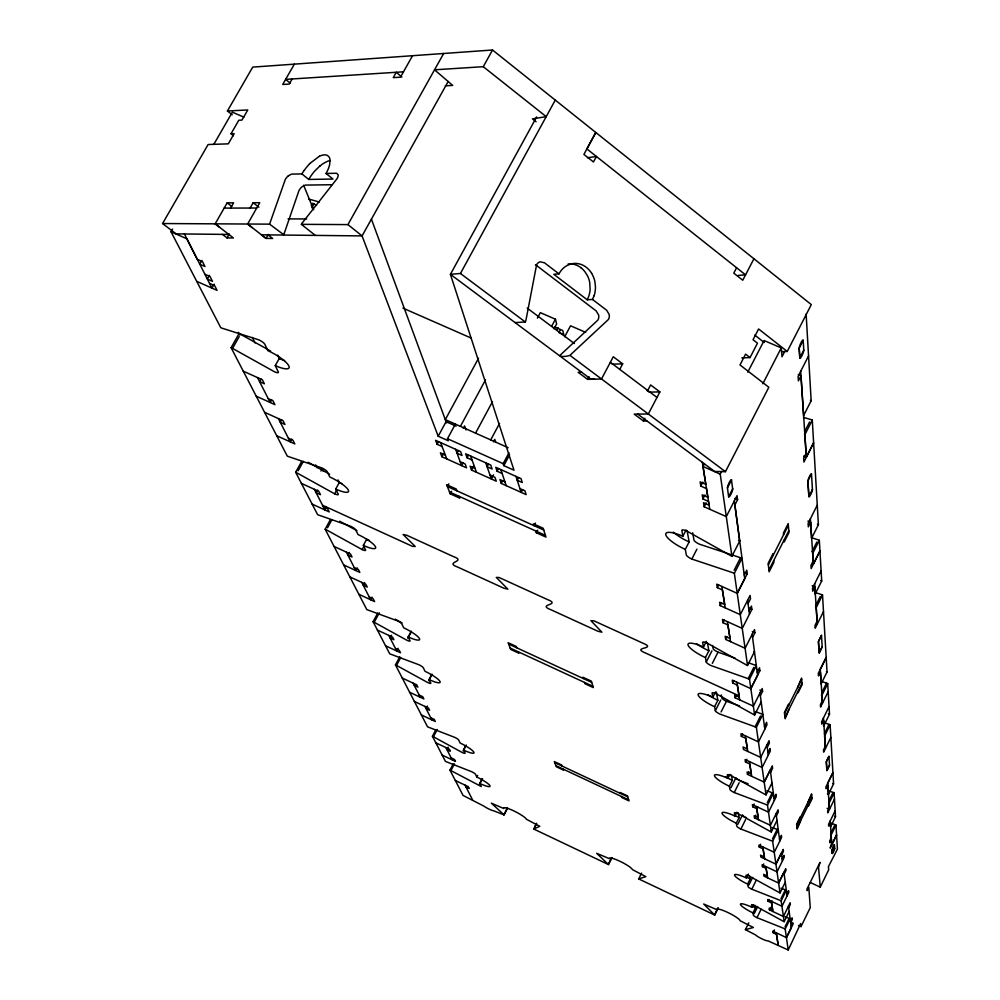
<?xml version="1.0" encoding="UTF-8"?>
<svg xmlns="http://www.w3.org/2000/svg" width="1000" height="1000" viewBox="0 0 1000 1000"><rect width="100%" height="100%" fill="white"/><g stroke="black" fill="none" stroke-linecap="round" stroke-linejoin="round"><path stroke-width="1.5" d="M822.225 646.8L819.237 653L818.413 641.538L821.475 635.275L822.175 646.775L819.163 652.85L818.45 641.55L821.475 635.388M829.525 765.113L826.875 770.5L826.35 761.637L828.9 756.3L829.55 765.325L826.95 770.612L826.312 761.812L828.988 756.388M834.725 848.512C828.7 864.862 834.45 834.95 834.725 848.512L832.312 853.275L832.087 849.775L834.475 844.875M718.225 908.012L714.725 915.062L638.688 878.913L645.85 876.663L632.413 869.6A12.912 2.138 27 0 0 619.9 861.263A12.912 2.138 27 0 0 609.425 858.688L596.65 853.3L608.513 864.575L612.038 857.613M284.188 233.512L299.012 190.45A6.45 2.788 -51.8 0 1 302.125 186.675L305.4 185.087L331.812 184.737M515.075 322.575L525.3 321.987A6.675 5.688 86.8 0 0 525.95 320.225L536.613 264.7A6.713 5.713 85.1 0 1 540.175 261.837L544.487 262.812L558.987 273.875L553.8 274.3L587.238 299.8L592.487 299.438L594.087 295.7M790.487 921.162L792.125 917.8L792.337 919.362L790.688 922.725M791.137 926.075L792.775 922.738L792.975 924.287L786.45 937.625L772.85 931.175L773.1 932.7L776.475 934.3L778.2 945.238M786.425 937.613L791.312 927.6L788.45 906.175M714.725 915.062L703.688 904.013L716.787 909.675A13.05 2.163 26.7 0 1 727.875 912.513A13.05 2.163 26.7 0 1 740.163 920.775L753.413 927.5L745.4 929.65L755.612 934.95A7.412 1.212 26.6 0 0 762.05 938.913A7.412 1.212 26.6 0 0 768.125 940.9L788.225 950L800.65 923.587L801 926.612L798.512 925.425M801 926.612L810.263 907.638L808.8 887.312L807.175 890.65L807 889.025L820.037 862.362L818.55 867.362L820.25 887.15L810.312 882.5M820.25 887.15L828.675 869.875L828.438 866.625L837.425 849.125L835.987 825.075A3.8 0.775 26.3 0 0 835.013 824.65L830.913 823.112M788.225 950L785.188 928.975A3.837 0.65 26.5 0 0 784.212 928.538L756.988 917.663A3.812 0.65 26.6 0 1 753.425 915.263L752.987 912.887A13.438 2.288 26.6 0 1 740.425 904.388A13.438 2.288 26.6 0 1 751.938 907.288L751.488 904.862A3.875 0.663 26.6 0 1 754.812 905.688L783.15 921.188A3.875 0.663 26.5 0 0 784.15 921.688L781.162 900.825A3.987 0.7 26.5 0 0 780.15 900.375L751.812 889.2A3.975 0.7 26.6 0 1 748.1 886.675L747.625 884.1A13.987 2.487 26.6 0 1 734.525 875.15A13.987 2.487 26.6 0 1 746.488 878.025L746 875.387A4.025 0.725 26.6 0 1 749.45 876.2L778.988 892.387A4.037 0.725 26.5 0 0 780.037 892.913L785.263 882.275M827.412 793.787A4 0.85 26.3 0 0 828.438 794.312L833.575 783.85L830.125 724.862A4.275 0.988 26.3 0 0 829.025 724.4L823.888 722.562M781.012 898.612L785.312 889.837A3.987 0.712 26.5 0 1 786.338 890.288L781.162 900.825M828.863 801.075L833.088 792.45A3.95 0.838 26.3 0 1 834.112 792.887L835.5 816.737L830.575 826.812L830.188 820.938M827.075 808.3L829.438 809.388L829.025 803.238L834.112 792.887M786.875 894.137L788.587 890.65L788.812 892.35L781.975 906.287L767.738 899.562L768.012 901.225L771.55 902.9L772.65 909.887L769.137 908.238L769.4 909.862L783.438 916.5L790.163 902.75L790.375 904.388L788.7 907.812M834.475 799.112L827.788 812.837L827.65 810.975L829.338 807.525L827.875 785.2L826.137 788.725L826 786.737L832.95 772.6L827.712 783.188L828.438 794.312M773.1 932.7L774.45 929.925M835.163 810.788L828.562 824.338L828.688 826.137L830.337 822.763L831.312 837.638L829.7 840.95L829.812 842.688L831.425 839.375L831.675 843.112L830.175 848.125L836.6 834.975L831.762 844.812L831.112 835.05L835.987 825.075M784.15 921.688L789.163 911.45M785.037 926.85L789.163 918.4A3.825 0.663 26.5 0 1 790.15 918.838L785.188 928.975M830.95 832.962L835.013 824.65M751.938 907.288L753.2 904.737M775.925 864.125L781.363 853.088L782.4 860.875M752.987 912.887L755.475 907.825L755.025 905.325M781.65 854.987L783.45 851.312L783.213 849.425L775.95 864.15L760.863 857.062L760.562 855.175L764.325 856.95L763.062 848.85L759.25 847.062L758.938 845.125L774.262 852.3L781.637 837.362L781.375 835.387L779.538 839.137M796.712 825.113L811.637 794.788M745.4 929.65L748.75 922.85M754.25 913.575L757.7 906.575M797.025 828.025L811.9 797.8M782.188 859.038L783.988 855.387L784.225 857.25L777.05 871.838L762.113 864.825L762.412 866.663L766.125 868.4L767.337 876.1L763.662 874.362L763.95 876.15L778.662 883.075L785.725 868.7L785.962 870.5L784.2 874.087M756.988 917.663L761.112 909.275M768.012 901.225L768.863 899.488M778.625 883.062L783.925 872.275L787.075 895.812M771.55 902.9L772.4 901.162M769.4 909.862L770.612 907.412M759.25 847.062L760.625 844.262M829.062 706.612L821.587 721.8L821.75 724.112L823.625 720.325L825.325 746.287L823.5 749.975L823.65 752.15L830.863 737.438M776.413 815.788L778.325 811.95L778.05 809.85L770.4 825.3L754.525 817.887L754.188 815.8L758.162 817.65L756.75 808.662L757.712 806.712M746.488 878.025L748.462 874.05M780.037 892.913L772.65 841.263A4.325 0.825 26.5 0 0 771.55 840.788L740.888 829.038A4.3 0.825 26.6 0 1 736.85 826.237L736.287 823.2A15.163 2.925 26.7 0 1 722.025 813.275A15.163 2.925 26.7 0 1 734.95 816.05L734.375 812.938A4.375 0.85 26.7 0 1 738.1 813.725L770.188 831.388A4.387 0.85 26.5 0 0 771.325 831.95L777 820.45M823.363 725.25A4.35 1 26.3 0 0 823.925 725.512L829.5 714.225L827.712 683.625A4.475 1.087 26.3 0 0 826.562 683.15L821.188 681.275M747.625 884.1L750.225 878.85L749.725 876.125M748.962 884.925L752.663 877.45M772.487 838.888L777.163 829.425A4.325 0.85 26.5 0 1 778.263 829.9L772.65 841.263M824.438 733.7L829.025 724.4M830.125 724.862L824.613 736.025L825.438 748.45M762.412 866.663L763.763 863.938M751.812 889.2L756.125 880.487M740.888 829.038L745.562 819.638M767.987 752.675L770.05 748.538L770.362 750.975L762.15 767.487L745.1 759.6L745.487 762L749.725 763.962L751.3 773.975L747.113 772.038L747.487 774.362L764.237 782.125L770.263 769.925L774.325 800.375M764.237 782.125L772.312 765.888L772.613 768.225L770.6 772.275M756.75 808.662L752.738 806.8L754.125 804M754.525 817.887L755.9 815.138M771.325 831.95L767.487 805.125A4.525 0.912 26.5 0 0 766.338 804.625L734.25 792.55A4.5 0.9 26.7 0 1 730.025 789.575L729.4 786.25A15.888 3.212 26.7 0 1 714.45 775.713A15.888 3.212 26.7 0 1 727.938 778.4L727.3 774.987A4.575 0.938 26.7 0 1 731.2 775.75L764.837 794.3A4.6 0.938 26.6 0 0 766.025 794.9L771.988 782.887M820.588 683.462A4.537 1.1 26.4 0 0 821.188 683.75L827.038 671.963L822.525 595.013A4.9 1.312 26.4 0 0 821.263 594.513L815.375 592.55M767.312 802.65L772.212 792.763A4.525 0.925 26.5 0 1 773.375 793.25L767.487 805.125M821.75 692.85L826.562 683.15M822.463 703.188L821.938 695.275L827.712 683.625M714.538 914.775L717.9 908M774.075 798.213L776.012 794.287L776.3 796.475L768.525 812.163L752.387 804.65L752.738 806.8M828.188 691.637L820.588 707.062L820.425 704.65L822.337 700.788L820.45 671.95L818.475 675.925L818.3 673.35L826.213 657.412L820.238 669.35L821.188 683.75M823.5 611.55L815.225 628.225L815.025 625.375L817.113 621.188L814.875 586.95L812.163 585.737M734.25 792.55L739.15 782.725M747.487 774.362L748.838 771.663M767.275 747.375L769.35 743.213L769.025 740.738L760.713 757.425L743.462 749.463L743.062 747L747.375 748.988L745.7 738.35L741.338 736.338L740.925 733.8L758.487 741.888L766.963 724.9L766.625 722.312L764.5 726.562M784.55 713.637L801.65 679.312M734.95 816.05L736.85 812.237M784.963 717.45L802 683.25M736.287 823.2L739.1 817.537L738.238 812.738M737.788 824.35L742.463 814.938M821.112 570.9L812.5 588.188L812.712 591.263L814.875 586.95M760.387 695.7L762.588 691.312L762.212 688.525L753.388 706.15L735.1 697.788L734.65 695L739.225 697.1L737.337 685.125L732.712 683L732.25 680.138L750.888 688.65L759.887 670.7L759.513 667.788L757.25 672.275M741.338 736.338L742.613 733.8M766.025 794.9L756.375 727.325A4.963 1.1 26.6 0 0 755.1 726.8L720 714.1A4.938 1.087 26.8 0 1 715.337 710.738L714.6 706.737A17.413 3.887 26.8 0 1 698.112 694.85A17.413 3.887 26.8 0 1 712.825 697.275L712.062 693.15A5.025 1.137 26.8 0 1 716.325 693.838L753.312 714.35A5.05 1.137 26.6 0 0 754.613 715L761.175 701.9M814.625 593.513A4.988 1.338 26.5 0 0 815.275 593.812L821.7 580.988L819.325 540.3A5.162 1.45 26.5 0 0 817.987 539.788L811.35 537.65M727.938 778.4L729.938 774.412M755.1 726.8L760.5 716.012M815.588 605.862L820.212 596.613M756.375 727.325L762.837 714.388A4.95 1.113 26.6 0 0 761.575 713.863L755.688 711.75M817.262 624.038L816.188 607.688L822.525 595.013M729.4 786.25L732.362 780.337L731.413 775.062M731 787.613L735.913 777.788A4.5 0.925 26.7 0 0 740.138 780.775L748.112 783.75M745.487 762L746.862 759.262M754.613 715L749.5 679.225A5.225 1.225 26.7 0 0 748.162 678.675L711.188 665.625A5.2 1.212 26.9 0 1 706.263 662.025L705.438 657.588A18.375 4.325 26.9 0 1 688.012 644.825A18.375 4.325 26.9 0 1 703.475 647.038L702.625 642.45A5.3 1.262 26.9 0 1 707.1 643.075L746.162 664.812A5.312 1.262 26.7 0 0 747.537 665.487L754.475 651.712A5.3 1.288 26.7 0 1 754.125 651.55M803.425 417.35L810.812 419.55A5.75 1.8 26.7 0 1 812.288 420.112L818.413 524.7L811.625 538.175L810.362 518.8M735.1 697.788L736.488 695.037M748.162 678.675L753.85 667.35M812 551.688L816.875 542M749.5 679.225L756.325 665.638A5.225 1.25 26.7 0 0 754.987 665.088L748.35 662.763M819.325 540.3L812.638 553.6L813.337 564.163L819.95 550.988L811.162 568.587L810.95 565.375L813.162 560.962L810.625 522.3L807.925 521.112M750.837 688.625L757.6 675.163L752.138 634.237M749.05 610.825L751.462 606.05L751.888 609.362L742.275 628.4L722.425 619.412L722.95 622.675L727.887 624.913L730.013 638.488L725.15 636.287L725.662 639.438L745.113 648.263L754.525 629.587L754.938 632.75L752.6 637.4M712.825 697.275L715.462 692.062M714.6 706.737L717.85 700.288L716.35 692.038M817.262 505.112L808.1 523.387L808.325 526.862L810.625 522.3M715.337 710.738L720.738 700.037M732.712 683L733.962 680.525M721.075 711.95L726.462 701.263A4.925 1.113 26.8 0 1 721.812 697.9L721.287 694.925M638.688 878.913L641.587 873.112M737.225 593.362L744.712 578.612L734.912 504.925L737.588 499.7L737.05 495.625L726.3 516.613L731.925 556.237A5.938 1.575 26.9 0 1 730.387 555.475L686.737 531.013A5.913 1.575 27.2 0 0 681.812 530.25L682.85 536.287A20.475 5.375 27.2 0 0 665.763 534.637A20.475 5.375 27.2 0 0 685.288 549.388L686.312 554.913A5.787 1.5 27.1 0 0 691.838 559.062L732.875 572.725A5.825 1.525 26.9 0 1 734.362 573.325L747.537 665.487M803.6 456.037L806.312 457.225L813.625 442.825L803.925 462.05L803.65 458.15L806.1 453.325L801.012 375.737L798.288 374.562M744.275 575.1L746.775 570.175L747.237 573.737L737.275 593.375L716.725 584.138L717.288 587.638L722.387 589.925L724.675 604.5L719.65 602.225L720.188 605.6L740.312 614.688L750.075 595.413L750.512 598.8L748.088 603.6M722.95 622.675L724.287 620.05M705.438 657.588L708.875 650.8L707.463 643.037M706.263 662.025L711.963 650.788M608.3 864.275L611.688 857.588M712.337 663.375L718.025 652.15A5.188 1.238 26.9 0 1 713.112 648.538L712.562 645.487M725.662 639.438L726.975 636.85M811.462 474.05L807.887 481.112L808.888 496.5A4.088 0.663 -66.1 0 0 810.788 494.4A4.088 0.663 -66.1 0 0 812.463 489.538M768.337 564.875L788.337 525.35M768.9 570.062L788.8 530.712M731.925 556.237L739.688 541L734.275 500.812M806.125 314L811.162 400.75L803.587 415.613L800.675 371.225M717.288 587.638L718.662 584.913M734.15 570.225L740.512 557.725A5.812 1.55 26.9 0 1 742 558.312L734.362 573.325M804.6 431.763L809.575 422M806.312 457.225L804.837 434.762L812.288 420.112M720.188 605.6L721.55 602.925M703.475 647.038L706.375 641.338M801.012 375.737L798.4 380.85L798.1 376.375L808.575 355.887M727.387 488.013L731.488 480.012L732.663 488.775L728.587 496.725L727.475 487.962A4.7 0.875 -66.1 0 1 729.312 482.375A4.7 0.875 -66.1 0 1 731.575 479.963M803.175 340.425L799.163 348.237L799.8 357.912L803.775 350.163L803.213 340.337A4.65 0.85 -66.6 0 0 801.1 342.488A4.65 0.85 -66.6 0 0 799.2 348.15L799.837 357.837A4.612 0.838 -66.6 0 0 801.938 355.688A4.612 0.838 -66.6 0 0 803.812 350.075M691.838 559.062L696.912 549.15M721.65 471.337L720.225 474.1L726.3 516.613L704.163 506.775L703.5 502.7L709.025 505.163L708.438 501.4L702.9 498.938L702.225 494.8L707.837 497.3L706.475 488.6L700.812 486.087L702.875 482.1M682.85 536.287L686.1 529.975M702.9 498.938L704.925 494.988M534.562 827.237L536.613 823.263M762.837 383.738L781.263 347.912L764.1 340.55L747.763 372.163M608.513 864.575L533.713 829.013L536.45 823.713M704.163 506.775L706.188 502.85M784.712 351.488L781.975 356.8L781.263 347.912M685.288 549.388L689.137 541.912L687.087 530.588M637.712 414.087L714.6 471.475L725.45 471.675L768.838 387.262L739.987 364.938L745.588 354.137L750.037 357.587L757.463 343.212L753.025 339.75L758.6 328.975L787.25 351.45L811.312 304.6L492.537 50L252.712 67.112L227.438 110.988L232.225 114.838M507.587 808.025L504.025 814.9L507.2 807.987M709.762 509.275L703.05 466.525L704.475 463.762M482.562 778.65L480.012 783.55A13.1 2.2 27.5 0 0 489.963 785.763A13.1 2.2 27.5 0 0 476.812 777.038L477.675 775.387M479.387 784.05L482.2 778.625M753.938 258.775L742.75 280.238L733.787 273.137L736.6 267.762M504.025 814.9L493.913 810.888A7.212 1.175 27.5 0 1 483.713 806.038L463.05 795.425L449.963 770.113L453.162 764.025M480.012 783.55L481.3 786.538L450.925 770.6L454.462 763.838M463.062 750.8L465.712 745.738M435.988 729.525L432.425 736.263A3.862 0.675 27.7 0 1 433.425 736.762L462.175 752.487A3.862 0.675 27.6 0 0 465.087 753.1L463.625 750.113L466.287 745.025M647.75 390.462L650.638 384.938L659.887 391.912L648.337 414L634.2 414.125L643.425 421L644.862 418.25M448.2 747.175L446.938 749.562L450.312 751.162L449.312 749.175L435.788 742.8M535.388 523.1L534.038 525.662L533.462 523.875L543.175 528.263L545.962 537.1L536.312 532.737L535.75 530.975M619.75 369.387L622.675 363.837L613.275 356.75L601.512 378.988L587.575 379.35L578.138 372.312L581.587 372.212M536.312 532.737L537.663 530.2M433.425 736.762L437.225 729.55M587.575 379.35L589.038 376.587M399.8 656.725L395.45 664.887A4.188 0.787 28 0 1 396.525 665.425L427.688 682.525A4.188 0.787 27.9 0 0 430.788 683.075L429.075 679.575L431.975 674.112M428.65 680.713L431.538 675.275M427.475 706L426.087 708.612L429.613 710.275L428.512 708.1L414.363 701.45M518.65 477.612L517.238 480.262L522.275 482.525L521.038 478.65L495.788 467.325L497.113 471.238L502.137 473.488M522.625 489.625L521.163 492.375L515.975 476.388M398.162 648.3L396.725 650.987L388.775 635.388M564.675 336.775L570.55 325.788L585.712 332.375M493.512 474.85L491.325 478.95L485.725 462.812M377.725 613.088L373.088 621.712A4.375 0.862 28.1 0 1 374.2 622.275L406.838 640.225A4.375 0.862 28 0 0 410.037 640.738L408.162 636.9L411.213 631.2M407.837 638.337L411.45 631.587M497.113 471.238L498.525 468.587M536.65 116.925L450.425 274.337L513.975 470.188L503.812 465.637L503.162 463.663L508.975 452.775M396.525 665.425L400.662 657.65M503.812 465.637L509.613 454.762M519.938 488.575L524.938 490.825L526.15 494.613L501.25 483.425L502.65 480.8M459.038 496.3L459.725 498.113L450.213 493.812L451.562 491.3M489.988 475.125L494.975 477.362L496.287 481.188L471.5 470.05L473.6 466.138M490.712 439.913L499.538 423.45M551.763 326.075L555.438 319.212L540.35 312.65L537.4 318.125M493.488 441.825L494.787 439.4L495.675 442.062M554.087 328.725L556.638 323.963L555.438 319.212M391.538 635.262L390.1 637.925L393.9 639.7L392.612 637.175L377.388 630.075M556.65 330.363L558.112 327.65M488.488 464.087L487.075 466.725L492.1 468.988L490.75 465.075L465.625 453.8L467.05 457.75L472.05 459.988M558.85 332.65L560.225 330.075M372.025 597.163L370.637 599.75L361.8 582.4M463.288 428.35L464.588 425.925L466.025 429.963M458.475 450.625L457.062 453.263L462.05 455.5L460.613 451.55L435.6 440.337L437.125 444.312L442.1 446.55M475.55 433.137L492.488 401.65M374.2 622.275L379.288 612.837M448.8 483.875L447.375 486.525L543.737 530.037M463.088 462.875L461.613 465.6L455.6 449.312M467.05 457.75L468.462 455.112M478.537 358.25L445.312 419.637L508.15 447.688M455.375 424.125L447.488 438.725L448.237 440.737L438.188 436.238L446.062 421.675L456.112 426.163M437.125 444.312L438.55 441.688M364.688 582.612L363.275 585.237L367.262 587.075L365.838 584.263L349.812 576.862M460.188 461.737L465.15 463.963L466.562 467.825L441.887 456.737L443.288 454.137M460.412 426.375L485.475 379.913M349.4 552.425L347.938 555.125L352.05 557.013L350.538 554.025L334.05 546.438M330.2 520L325.163 529.225A4.8 1.025 28.5 0 1 326.388 529.837L362.15 549.587A4.8 1.025 28.4 0 0 365.588 549.987L363.338 545.4L366.7 539.212A16.95 3.7 28.4 0 0 369.075 540.25M362.15 549.587L364.375 545.487M357.175 567.85L355.737 570.5L346.388 552.112M227.438 110.988L247.775 109.963L241.95 120.1L238.8 120.237L231.025 133.775L234.163 133.65L228.312 143.837L208.113 144.525L162.575 223.538L269.575 224.15L285.3 179.488A6.45 2.763 -51.8 0 1 288.425 175.725M301.588 461.55L295.663 472.287A5.062 1.137 28.8 0 1 296.962 472.938L334.663 493.825A5.062 1.137 28.6 0 0 338.225 494.137L335.725 489.05L339.275 482.562L337.975 479.875M326.325 507.375L324.913 509.95L314.413 489.338M334.663 493.825L336.863 489.787M594.513 379.175L591.038 379.263L450.425 274.337L460.438 273.475L555.262 100.087M327.512 527.775L331.987 519.587M320.925 471L322.088 468.862L323.212 471.15M317.625 490.037L316.163 492.7L320.5 494.688L318.8 491.337L301.388 483.375M298.137 470.788L303.325 461.388M291.75 439.137L290.25 441.863L278.387 418.562M281.737 419.875L280.35 422.375L284.95 424.462L283.038 420.675L264.562 412.312M445.238 85.825L452.7 85.4L434.55 69.812L483.275 66.688L492.537 50M270.637 351.075L240.512 334.25A5.65 1.425 29.5 0 0 239.088 333.55L231.112 347.688A5.663 1.4 29.5 0 1 232.55 348.4L274.5 371.788A5.637 1.4 29.3 0 0 278.438 372.238L275.262 365.613L279.237 358.488A19.938 5.05 29.4 0 0 284.6 360.562M448.188 81.475L362.075 235.912L438.188 436.238M271.663 399.9L270.2 402.512L257.512 377.587M261.062 379.087L259.625 381.662L264.375 383.8L262.325 379.75L243.25 371.163M302.438 222.812A6.45 2.812 -52.1 0 0 301.45 224.338L347.938 224.6L443.675 53.487M412.537 55.7L400.462 77.188L393.25 77.638L396.262 72.275L401.9 77.062M311.25 205.55L312.55 203.25A5.587 1.663 29.9 0 1 313.962 203.938L316.55 205.4M232.55 348.4L239.188 336.613M311.8 207.775L313.962 203.938M268.288 234.4L266.025 238.388L247.625 224.025L259.75 202.7L253.15 202.725L250.125 208.038M222.475 234.387L227.013 237.9L229.25 233.988M209.475 275.338L207.35 279.062L212.475 281.337L210.062 276.575L204.875 274.275M214.2 284.15L211.95 288.113L186.838 238.762L171.038 231.8L172.587 229.1M292.137 78.963L289.225 84.075L282.725 84.475L294.363 64.138M219.737 227.387L215.162 223.837L227.162 202.85L233.6 202.825L230.588 208.075M201.912 260.462L199.762 264.225L204.988 266.55L202.525 261.675L197.325 259.375L184.425 233.975M213.787 144.412L232.35 112.175L243.825 117.112M535.425 264.662L596.2 310.938L598.663 315.075A6.6 5.55 86.9 0 1 597.962 320.012L560.862 354.525C556.438 357.413 570.413 356.925 571.237 354.113L608.475 319.425A6.625 5.587 86.8 0 0 609.175 314.462L606.7 310.287L592.487 299.438M288.425 175.7L291.7 174.1L301.887 173.912L304.025 170.487M302.375 222.775L337.062 178.663A6.587 2.9 -51.6 0 0 338.2 174.825L336.6 173.263L326.062 173.463A22.713 9.938 -51.6 0 0 329.613 164.788L330.037 160.15A22.237 9.675 -51.9 0 0 328.95 156.812L327.488 155.488A22.713 9.938 -51.6 0 0 319.288 156.312M309.65 163.6L319.35 156.287M319.775 166.125L314.975 170.812A22.688 10.012 -51.6 0 0 308.738 179.438L301.887 173.912M587.438 157.738L596.425 156.488L593.462 161.975L583.913 154.412L595.8 132.475L586.888 148.925L745.55 274.862L738.238 275.4M403.488 71.812L285.637 79.388L290.438 83.35M781.725 351.65L787.25 351.45M741.838 357.875L750.037 357.587M612.137 364.188L622.675 363.837M659.887 391.912L649.237 392.125L646.938 390.387M308.775 179.438L332.987 179.05L326.062 173.463M643.425 421L646.938 420.975M224.163 208.1L256.725 208.025M288.025 218.9L306.663 218.962M228.863 234.45L176.088 233.875L162.575 223.538M227.013 237.9L233.412 237.975L215.162 223.837M319.3 202.025L308.8 199.062M730.188 554.325L699.463 544.2A5.775 1.538 27.1 0 1 693.962 540.037L692.688 532.775M731.663 554.812L740.512 557.725M718.025 652.15L735.125 658.138M726.462 701.263L739.575 705.962M828.825 790.875L833.088 792.45M766.838 790.75L772.212 792.763M772.025 827.475L777.163 829.425M781.05 888.175L785.312 889.837M785.062 916.775L789.163 918.4M554.425 326.875L562.75 330.5L563.825 334.825L560.087 333.188M402.912 308.1L471.362 338.162M703.05 466.525L720.225 474.1M734.837 498.488L737.588 499.7M209.562 283.4L214.675 285.675L217.05 290.375L196.7 281.325L171.038 231.8M447.488 438.725L503.162 463.663M744.45 572.475L747.237 573.737M445.337 455.062L440.4 452.837L441.887 456.737M475.075 468.425L470.112 466.188L471.5 470.05M504.95 481.838L499.963 479.6L501.25 483.425M749.188 608.15L751.888 609.362M268.25 398.612L272.938 400.725L274.925 404.637L256.212 396.188M449.513 492L545.4 535.337M752.3 631.562L754.938 632.75M288.425 438.212L292.962 440.275L294.812 443.938L276.688 435.712M757.1 669.438L759.887 670.7M759.85 690.075L762.588 691.312M322.537 505.225L412.587 546.4L415.225 546.462L403.1 534.487L406.775 535.275L453.338 556.562C467.45 561.625 443.575 562 457.6 567.038L504.062 588.3L507.875 589.163L496.3 577.413L499.125 577.513L547.463 599.562C561.95 605.163 536.388 604.125 550.8 609.688L597.95 631.263L601.912 632.188L590.913 620.65L593.913 620.837L642.975 643.213C657.8 649.287 630.625 646.925 645.375 652.962L739.025 695.825M323.3 506.725L327.587 508.688L329.225 511.925L312.113 504.087M354.3 567.625L358.363 569.487L359.825 572.388L343.625 564.9M508.625 644.038L591.7 682.4M510.2 648.075L592.925 686.312M369.275 597.025L373.225 598.862L374.613 601.587L358.837 594.288M395.513 648.538L399.263 650.288L400.5 652.75L385.513 645.763M402.25 678.05L416.75 684.85L417.9 687.138L414.288 685.438M419.175 695.037L422.75 696.712L423.875 698.938L409.588 692.237M554.725 762.613L627.737 796.875M555.938 765.713L628.675 799.875M430.737 717.738L434.225 719.375L435.3 721.488L421.35 714.925M451.175 757.875L454.513 759.45L455.487 761.388L442.15 755.075M455.325 780.512L468.275 786.663L469.188 788.462L465.962 786.938M449.963 770.113L450.925 770.6M395.238 619.175L402.038 622.913M339.725 521.188L356.925 530.7M308.1 462.287L329.613 474.225M460.438 273.475L525.3 321.987M570.188 355.562L725.45 471.675M610.337 362.3L657 397.438M527.188 308.1L574.412 343.562M754.775 335.087L764.3 342.537M227.162 202.85L231.7 206.412M268.075 234.887L272.675 238.475L266.025 238.388L261.438 234.812L362.075 235.912L347.938 224.6M247.625 224.025L252.237 227.638M269.575 224.15L283.663 234.662A6.338 2.8 -52.2 0 0 284.15 233.525M253.15 202.725L258.863 207.225M536.087 121.762L532.463 118.888L546.213 116.638L483.275 66.688M301.35 224.338L315.338 235.4M231.025 133.775L233.438 135.7M503.775 814.587L491.35 803.162L503.825 808.538A12.788 2.1 27.4 0 1 513.713 810.85A12.788 2.1 27.4 0 1 526.438 819.275L539.775 826.287L533.713 829.013M591.613 273.35L592.7 275.325A22.775 19.25 85.8 0 1 594.95 282L595.438 286.75A23.438 19.863 85.7 0 1 594.125 295.712M196.7 281.325L220.75 327.675A5.763 1.45 29.6 0 0 222.1 328.212L258.738 339.812A5.763 1.462 29.5 0 1 264.775 344.212L267.95 350.712A19.95 5.012 29.3 0 1 288.812 365.863A19.95 5.012 29.3 0 1 275.262 365.613M231.112 347.688L287.262 456.075A5.15 1.175 28.9 0 0 288.5 456.575L321.9 467.938A5.162 1.188 28.8 0 1 327.25 471.737L329.812 476.987A17.887 4.075 28.7 0 1 348.325 490.1A17.887 4.075 28.7 0 1 335.725 489.05M295.663 472.287L317.587 514.612A4.875 1.062 28.6 0 0 318.762 515.1L350.65 526.263A4.888 1.062 28.5 0 1 355.7 529.812L358.013 534.538A16.962 3.675 28.4 0 1 375.475 546.763A16.962 3.675 28.4 0 1 363.338 545.4M325.163 529.225L366.763 609.525A4.438 0.887 28.2 0 0 367.85 609.987L397.25 620.775A4.45 0.887 28.1 0 1 401.8 623.913L403.725 627.837A15.462 3.062 28 0 1 419.5 638.675A15.462 3.062 28 0 1 408.162 636.9M373.088 621.712L389.675 653.75A4.25 0.812 28 0 0 390.712 654.2L418.938 664.762A4.25 0.812 27.9 0 1 423.263 667.712L425.012 671.3A14.775 2.8 27.9 0 1 440.025 681.5A14.775 2.8 27.9 0 1 429.075 679.575M395.45 664.887L427.512 726.775A3.912 0.688 27.8 0 0 428.462 727.188L454.712 737.35A3.925 0.688 27.7 0 1 458.675 740L460.175 743.062A13.637 2.387 27.6 0 1 473.913 752.25A13.637 2.387 27.6 0 1 463.625 750.113M432.425 736.263L445.425 761.35A3.762 0.637 27.7 0 0 446.35 761.762L471.65 771.7A3.762 0.637 27.6 0 1 475.438 774.212L476.812 777.038M413.1 683.138L420.288 697.25M424.95 706.425L431.788 719.837M445.9 747.575L452.125 759.788M465.012 785.113L472.6 799.963M238.425 332.312L239.838 335.087M252.275 337.413L255.025 342.95M315.688 464.963L317.038 467.688M277.638 355.163L279.637 359.288M303.625 185.2L313.637 209.762M450.213 493.812L446.662 484.688L456.25 489.012L456.95 490.85M516.888 647.85L516.362 646.5L508.1 642.688L510.712 649.425L518.925 653.213L518.425 651.888M561.987 766.025L561.6 764.987L554.325 761.575L556.337 766.75L563.562 770.138L563.175 769.112M440.6 442.575L446.812 458.95M371.413 219.163L446.525 422.95M470.637 456.05L476.45 472.275M500.838 469.588L506.225 485.65M583.337 678.55L582.925 677.237L591.287 681.1L593.337 687.6L585.025 683.763L584.612 682.463M620.4 793.438L620.075 792.425L627.425 795.875L628.987 800.875L621.688 797.438L621.362 796.45M700.812 486.087L700.125 481.863L705.763 484.35L702.35 462.325M721.888 586.462L725.25 607.888M727.412 621.675L730.55 641.65M736.938 682.275L739.7 699.887M745.337 735.825L747.8 751.462M749.388 761.587L751.7 776.325M756.45 806.538L758.525 819.75M762.788 846.925L764.663 858.85M765.875 866.587L767.65 877.9M771.312 901.25L772.938 911.525M776.275 932.8L778.225 945.25M747.588 600.2L749.45 614.1M759.975 692.913L764.812 729.125M766.912 744.887L768.275 755.075M776.1 813.688L779.762 841.075M773.175 555.425L773 553.675L768.175 563.2L769.112 571.838L773.9 562.375L773.713 560.65M788.688 705.425L788.562 704.137L784.438 712.412L785.125 718.75L789.087 709.275M800.325 817.862L800.212 816.875L796.625 824.175L797.15 829.038L800.625 820.8M783.575 534.862L783.413 533.088L788.213 523.6L788.988 532.537L784.225 541.95L784.062 540.188M797.588 687.575L801.562 678.037L802.138 684.613L798.062 692.788L797.938 691.488M808.088 802.087L811.575 793.812L812.013 798.85L808.45 806.075L808.363 805.088M814.625 583.85L815.275 593.812M823.438 717.987L823.925 725.512M811.162 400.75A5.863 1.875 26.8 0 1 810.387 400.4M804.463 434.6A5.75 1.775 26.8 0 1 804.837 434.762M818.413 524.7A5.263 1.512 26.5 0 1 817.387 524.212M815.55 607.413A4.913 1.288 26.4 0 1 816.188 607.688M821.7 580.988A4.988 1.35 26.4 0 1 820.738 580.513M833.575 783.85A4 0.862 26.3 0 1 832.8 783.462M828.512 803.012A3.95 0.825 26.3 0 1 829.025 803.238M835.5 816.737A3.85 0.8 26.3 0 1 834.513 816.25M830.625 834.825A3.8 0.762 26.3 0 1 831.112 835.05M827.038 671.963A4.537 1.125 26.3 0 1 826.438 671.688M821.35 695.013A4.487 1.075 26.3 0 1 821.938 695.275M829.5 714.225A4.338 1.025 26.3 0 1 828.388 713.675M304.15 170.538A22.887 9.862 -51.6 0 1 309.7 163.725M319.775 166.175A22.212 9.675 -51.5 0 1 324.663 162.712L327.675 161.238A22.713 9.95 -51.5 0 1 330.262 160.6M580.962 267.75A23.238 19.663 85.7 0 1 585.125 272.013L587.45 275.75A22.725 19.238 85.8 0 1 589.712 282.4L590.138 289.5A23.238 19.663 85.7 0 1 587.2 299.812M591.663 273.312A23.3 19.75 86.2 0 0 579.325 263.9L577.362 263.55A22.775 19.262 86.2 0 0 571.312 263.888L567.463 265.312A23.363 19.788 85.5 0 0 558.95 273.85M580.962 267.725A23.287 19.712 85.8 0 0 574.1 264.363L572.15 264A22.625 19.163 85.6 0 0 568.125 263.962M732.75 488.725A4.662 0.862 -66.1 0 1 730.925 494.263A4.662 0.862 -66.1 0 1 728.675 496.675M717.85 700.288A17.413 3.925 26.8 0 1 708.125 694.912M755.475 907.825A13.425 2.312 26.6 0 1 751.55 905.837M750.225 878.85A13.987 2.512 26.6 0 1 746.137 876.762M746.488 817.75A4.3 0.838 26.6 0 1 744.362 816.6M743.725 816.188A4.3 0.838 26.6 0 1 742.8 815.438M739.1 817.537A15.163 2.963 26.7 0 1 734.675 815.288M732.362 780.337A15.875 3.25 26.7 0 1 725.525 776.725M708.875 650.8A18.363 4.363 26.9 0 1 696.513 643.625M341.788 483.638A17.875 4.112 28.7 0 1 339.275 482.562M739.688 541A5.925 1.613 26.9 0 1 738.525 540.45M689.137 541.912A20.45 5.425 27.2 0 1 673.325 532.125M812.425 489.525L808.888 496.5L807.925 481.138A4.15 0.688 -66.1 0 1 809.625 476.188A4.15 0.688 -66.1 0 1 811.5 474.075L812.425 489.525"/></g></svg>
